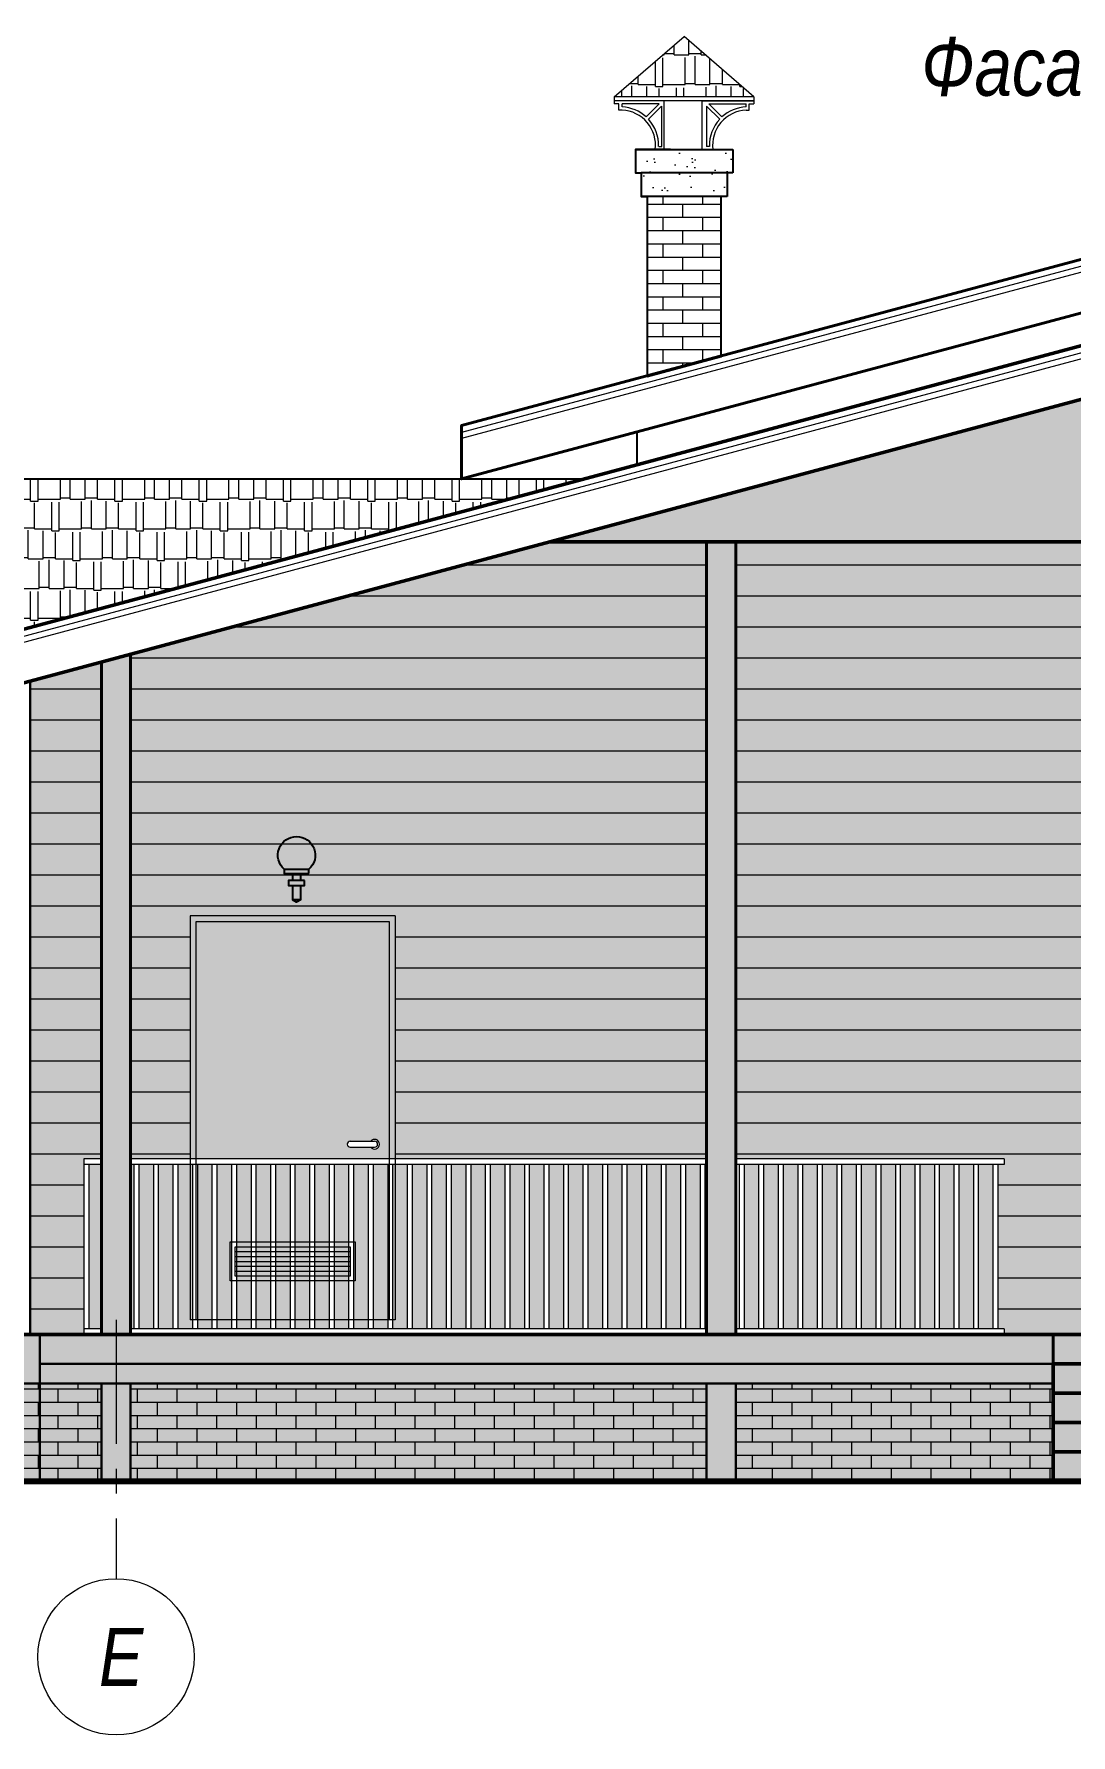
# Model space of a CAD drawing. Header units: millimetres. Extents: x 1582001 to 3303937, y 226471 to 491235.
# Drawn here: x 1634069 to 1639381, y 358428 to 367138 of the extents above; entities that cross this region are included whole.
import ezdxf
from ezdxf.enums import TextEntityAlignment as Align

# ---------------------------------------------------------------- set-up
doc = ezdxf.new("R2010")
doc.units = ezdxf.units.MM
doc.linetypes.add('CENTER', pattern=[50.8, 31.75, -6.35, 6.35, -6.35])
doc.layers.add('Fasad', color=7, linetype='Continuous')
doc.layers.add('Т-Подписи', color=7, linetype='Continuous')
for name, color, linetype, lineweight in [('Интерьер - Лестница_Ном_пера__1', 7, 'Continuous', 13), ('Конструктивный - Несущий_Ном_пера__1', 7, 'Continuous', 13), ('Кровля', 232, 'Continuous', 25), ('Лестница', 74, 'Continuous', 25), ('Оболочка - Крыша_Ном_пера__1', 7, 'Continuous', 13), ('Оси', 251, 'CENTER', 9), ('Размеры', 7, 'Continuous', 18), ('тонко', 200, 'Continuous', 13), ('Штриховки', 251, 'Continuous', 20)]:
    doc.layers.add(name, color=color, linetype=linetype, lineweight=lineweight)
doc.styles.add('GOST 2.304', font='ARIALNI.TTF', dxfattribs={"width": 0.98, "height": 300})
pattern_1 = [(0, (48217.465, -35615.726), (0, 67.7418), []), (90, (48217.46, -35615.73), (-101.6, 67.7418), [67.7418, -67.7418])]

# ---------------------------------------------------------------- blocks, each defined once
blk = doc.blocks.new('Фонарь 4')
blk.add_lwpolyline([(-40.9, 112.3), (40.9, 112.3), (40.9, 86.3), (-40.9, 86.3)], close=True)
for points in [[(-21, 11.9), (21, 11.9)], [(-21, 11.9), (0, 0), (21, 11.9)]]:
    blk.add_lwpolyline(points)
at = {"layer": 'Fasad'}
for p, q in [((-21, 112.3), (-21, 147.7)), ((21, 147.7), (21, 112.3)), ((-21, 11.9), (-21, 86.3)), ((21, 86.3), (21, 11.9))]:
    blk.add_line(p, q, dxfattribs=at)
blk.add_lwpolyline([(-63, 147.7), (-63, 168.7), (63, 168.7), (63, 147.7)], close=True, dxfattribs=at)
blk.add_arc((0, 240.9), 95.8, 311.1121, 228.8879, dxfattribs=at)

msp = doc.modelspace()

# ---------------------------------------------------------------- hatches: boundary and pattern name
at = {"lineweight": 18, "ltscale": 100, "true_color": 0x4c2f26}
h = msp.add_hatch(dxfattribs=at)
h.set_pattern_fill('AR-RSHKE', color=29, scale=0.5, style=0)
h.set_pattern_definition([(7e-15, (1486325.15, 447345.68), (323.85, 152.4), [76.2, -63.5, 88.9, -38.1, 114.3, -50.8]), (7e-15, (1486401.35, 447352.03), (323.85, 152.4), [63.5, -241.3, 50.8, -76.2]), (7e-15, (1486553.75, 447336.15), (323.85, 152.4), [38.1, -393.7]), (90, (1486325.15, 447345.68), (-107.95, 152.4), [146.05, -463.55]), (90, (1486401.35, 447345.68), (-107.95, 152.4), [142.875, -466.725]), (90, (1486464.85, 447345.68), (-107.95, 152.4), [133.35, -476.25]), (90, (1486553.75, 447336.15), (-107.95, 152.4), [146.05, -463.55]), (90, (1486591.85, 447336.15), (-107.95, 152.4), [146.05, -463.55]), (90, (1486706.15, 447345.68), (-107.95, 152.4), [139.7, -469.9])])
h.paths.add_polyline_path([(1637041.9, 366816.2), (1637398.8, 367125), (1637756.8, 366816.2)])
at = {"lineweight": -3, "ltscale": 100, "true_color": 0xffe3c7}
for points in [[(1639869.3, 365383.7), (1636712.3, 364537.8), (1643026.4, 364537.8)], [(1634580.9, 361348.3), (1634564.3, 361348.3), (1634564.3, 360507.1), (1634580.9, 360507.1)]]:
    msp.add_hatch(color=254, dxfattribs=at).paths.add_polyline_path(points)
at = {"lineweight": 18, "ltscale": 100, "true_color": 0x4c2f26}
h = msp.add_hatch(dxfattribs=at)
h.set_pattern_fill('AR-RSHKE', color=29, scale=0.5, style=0)
h.set_pattern_definition([(0, (0, 95769.66), (323.85, 152.4), [76.2, -63.5, 88.9, -38.1, 114.3, -50.8]), (0, (76.2, 95776.01), (323.85, 152.4), [63.5, -241.3, 50.8, -76.2]), (0, (228.6, 95760.14), (323.85, 152.4), [38.1, -393.7]), (90, (0, 95769.66), (-107.95, 152.4), [146.05, -463.55]), (90, (76.2, 95769.66), (-107.95, 152.4), [142.875, -466.725]), (90, (139.7, 95769.66), (-107.95, 152.4), [133.35, -476.25]), (90, (228.6, 95760.14), (-107.95, 152.4), [146.05, -463.55]), (90, (266.7, 95760.14), (-107.95, 152.4), [146.05, -463.55]), (90, (381, 95769.66), (-107.95, 152.4), [139.7, -469.9])])
h.paths.add_polyline_path([(1630449.3, 364859.6), (1636889.3, 364859.6), (1633149.3, 363857.4), (1630449.3, 363857.4)])
at = {"lineweight": -3, "ltscale": 100, "true_color": 0xffe3c7}
h = msp.add_hatch(color=254, dxfattribs=at)
h.paths.add_polyline_path([(1634564.3, 363962.2), (1634414.3, 363922), (1634414.3, 360477.8), (1634564.3, 360477.8)])
h.paths.add_polyline_path([(1637514.3, 364537.8), (1636712.3, 364537.8), (1634564.3, 363962.2), (1634564.3, 361377.6), (1634869.6, 361377.6), (1634869.6, 362622.8), (1635919.1, 362622.8), (1635919.1, 361377.6), (1637514.3, 361377.6)])
h.paths.add_polyline_path([(1634414.3, 363922), (1634049.3, 363824.2), (1634049.3, 360477.8), (1634099.3, 360477.8), (1634324.3, 360477.8), (1634324.3, 361377.6), (1634414.3, 361377.6)])
h = msp.add_hatch(color=254, dxfattribs=at)
h.paths.add_polyline_path([(1637664.3, 364537.8), (1637514.3, 364537.8), (1637514.3, 360477.8), (1637664.3, 360477.8)])
h.paths.add_polyline_path([(1641039.3, 364537.8), (1637664.3, 364537.8), (1637664.3, 361377.6), (1639037.8, 361377.6), (1639037.8, 361348.3), (1639005.9, 361348.3), (1639005.9, 360507.1), (1639037.8, 360507.1), (1639037.8, 360477.8), (1639289.3, 360477.8), (1640989.3, 360477.8), (1641039.3, 360477.8)])
h.paths.add_polyline_path([(1639974.3, 362942.8), (1641024.3, 362942.8), (1641024.3, 360552.8), (1639974.3, 360552.8)], flags=16)
h.paths.add_polyline_path([(1640154.3, 362762.8), (1640844.3, 362762.8), (1640844.3, 361502.8), (1640154.3, 361502.8)], flags=0)
h.paths.add_polyline_path([(1640129.8, 361467.8), (1640234.8, 361467.8, -1), (1640234.8, 361437.8), (1640129.8, 361437.8, -3)], flags=0)
h.paths.add_polyline_path([(1640154.3, 361402.8), (1640844.3, 361402.8), (1640844.3, 360702.8), (1640154.3, 360702.8)], flags=0)
h.paths.add_polyline_path([(1648029.3, 363197.2), (1643026.4, 364537.8), (1641039.3, 364537.8), (1641039.3, 360477.8), (1648029.3, 360477.8)])
h.paths.add_polyline_path([(1649829.3, 362714.9), (1649314.3, 362852.9), (1649314.3, 360477.8), (1649479.3, 360477.8), (1649829.3, 360477.8)])
h.paths.add_polyline_path([(1649829.3, 363583.1), (1649267.1, 363583.1), (1649829.3, 363432.4)])
at = {"lineweight": -3, "ltscale": 100}
h = msp.add_hatch(color=32, dxfattribs=at)
h.paths.add_polyline_path([(1635889.1, 362592.8), (1634899.6, 362592.8), (1634899.6, 361377.6), (1635889.1, 361377.6)], flags=17)
h.paths.add_polyline_path([(1635689.1, 361467.8), (1635794.1, 361467.8, -3), (1635794.1, 361437.8), (1635689.1, 361437.8, -1)], flags=16)
h.paths.add_polyline_path([(1634899.6, 362592.8), (1635889.1, 362592.8), (1635889.1, 361377.6), (1635919.1, 361377.6), (1635919.1, 362622.8), (1634869.6, 362622.8), (1634869.6, 361377.6), (1634899.6, 361377.6)])
at = {"lineweight": -3, "ltscale": 100, "true_color": 0xffe3c7}
h = msp.add_hatch(color=254, dxfattribs=at)
h.paths.add_polyline_path([(1634869.6, 361348.3), (1634805.9, 361348.3), (1634805.9, 360507.1), (1634880.9, 360507.1), (1634880.9, 360552.8), (1634869.6, 360552.8)])
h.paths.add_polyline_path([(1634780.9, 361348.3), (1634705.9, 361348.3), (1634705.9, 360507.1), (1634780.9, 360507.1)])
h.paths.add_polyline_path([(1634680.9, 361348.3), (1634605.9, 361348.3), (1634605.9, 360507.1), (1634680.9, 360507.1)])
h.paths.add_polyline_path([(1634414.3, 361348.3), (1634349.3, 361348.3), (1634349.3, 360507.1), (1634414.3, 360507.1)])
at = {"lineweight": -3, "ltscale": 100}
msp.add_hatch(color=32, dxfattribs=at).paths.add_polyline_path([(1634880.9, 361348.3), (1634869.6, 361348.3), (1634869.6, 360552.8), (1634880.9, 360552.8)])
h = msp.add_hatch(color=32, dxfattribs=at)
h.paths.add_polyline_path([(1635919.1, 361348.3), (1635905.9, 361348.3), (1635905.9, 360552.8), (1635919.1, 360552.8)])
h.paths.add_polyline_path([(1635880.9, 361348.3), (1635805.9, 361348.3), (1635805.9, 360552.8), (1635880.9, 360552.8)])
h.paths.add_polyline_path([(1635780.9, 361348.3), (1635705.9, 361348.3), (1635705.9, 360952.8), (1635714.1, 360952.8), (1635714.1, 360752.8), (1635705.9, 360752.8), (1635705.9, 360552.8), (1635780.9, 360552.8)])
h.paths.add_polyline_path([(1635680.9, 361348.3), (1635605.9, 361348.3), (1635605.9, 360952.8), (1635680.9, 360952.8)])
h.paths.add_polyline_path([(1635580.9, 361348.3), (1635505.9, 361348.3), (1635505.9, 360952.8), (1635580.9, 360952.8)])
h.paths.add_polyline_path([(1635480.9, 361348.3), (1635405.9, 361348.3), (1635405.9, 360952.8), (1635480.9, 360952.8)])
h.paths.add_polyline_path([(1635380.9, 361348.3), (1635305.9, 361348.3), (1635305.9, 360952.8), (1635380.9, 360952.8)])
h.paths.add_polyline_path([(1635280.9, 361348.3), (1635205.9, 361348.3), (1635205.9, 360952.8), (1635280.9, 360952.8)])
h.paths.add_polyline_path([(1635180.9, 361348.3), (1635105.9, 361348.3), (1635105.9, 360952.8), (1635180.9, 360952.8)])
h.paths.add_polyline_path([(1635080.9, 361348.3), (1635005.9, 361348.3), (1635005.9, 360552.8), (1635080.9, 360552.8), (1635080.9, 360752.8), (1635074.6, 360752.8), (1635074.6, 360952.8), (1635080.9, 360952.8)])
h.paths.add_polyline_path([(1634980.9, 361348.3), (1634905.9, 361348.3), (1634905.9, 360552.8), (1634980.9, 360552.8)])
h.paths.add_polyline_path([(1635180.9, 360752.8), (1635105.9, 360752.8), (1635105.9, 360552.8), (1635180.9, 360552.8)])
h.paths.add_polyline_path([(1635280.9, 360752.8), (1635205.9, 360752.8), (1635205.9, 360552.8), (1635280.9, 360552.8)])
h.paths.add_polyline_path([(1635380.9, 360752.8), (1635305.9, 360752.8), (1635305.9, 360552.8), (1635380.9, 360552.8)])
h.paths.add_polyline_path([(1635480.9, 360752.8), (1635405.9, 360752.8), (1635405.9, 360552.8), (1635480.9, 360552.8)])
h.paths.add_polyline_path([(1635580.9, 360752.8), (1635505.9, 360752.8), (1635505.9, 360552.8), (1635580.9, 360552.8)])
h.paths.add_polyline_path([(1635680.9, 360752.8), (1635605.9, 360752.8), (1635605.9, 360552.8), (1635680.9, 360552.8)])
at = {"lineweight": -3, "ltscale": 100, "true_color": 0xffe3c7}
h = msp.add_hatch(color=254, dxfattribs=at)
h.paths.add_polyline_path([(1637480.9, 361348.3), (1637405.9, 361348.3), (1637405.9, 360507.1), (1637480.9, 360507.1)])
h.paths.add_polyline_path([(1637380.9, 361348.3), (1637305.9, 361348.3), (1637305.9, 360507.1), (1637380.9, 360507.1)])
h.paths.add_polyline_path([(1637280.9, 361348.3), (1637205.9, 361348.3), (1637205.9, 360507.1), (1637280.9, 360507.1)])
h.paths.add_polyline_path([(1637180.9, 361348.3), (1637105.9, 361348.3), (1637105.9, 360507.1), (1637180.9, 360507.1)])
h.paths.add_polyline_path([(1637080.9, 361348.3), (1637005.9, 361348.3), (1637005.9, 360507.1), (1637080.9, 360507.1)])
h.paths.add_polyline_path([(1636980.9, 361348.3), (1636905.9, 361348.3), (1636905.9, 360507.1), (1636980.9, 360507.1)])
h.paths.add_polyline_path([(1636880.9, 361348.3), (1636805.9, 361348.3), (1636805.9, 360507.1), (1636880.9, 360507.1)])
h.paths.add_polyline_path([(1636780.9, 361348.3), (1636705.9, 361348.3), (1636705.9, 360507.1), (1636780.9, 360507.1)])
h.paths.add_polyline_path([(1636680.9, 361348.3), (1636605.9, 361348.3), (1636605.9, 360507.1), (1636680.9, 360507.1)])
h.paths.add_polyline_path([(1636580.9, 361348.3), (1636505.9, 361348.3), (1636505.9, 360507.1), (1636580.9, 360507.1)])
h.paths.add_polyline_path([(1636480.9, 361348.3), (1636405.9, 361348.3), (1636405.9, 360507.1), (1636480.9, 360507.1)])
h.paths.add_polyline_path([(1636380.9, 361348.3), (1636305.9, 361348.3), (1636305.9, 360507.1), (1636380.9, 360507.1)])
h.paths.add_polyline_path([(1636280.9, 361348.3), (1636205.9, 361348.3), (1636205.9, 360507.1), (1636280.9, 360507.1)])
h.paths.add_polyline_path([(1636180.9, 361348.3), (1636105.9, 361348.3), (1636105.9, 360507.1), (1636180.9, 360507.1)])
h.paths.add_polyline_path([(1636080.9, 361348.3), (1636005.9, 361348.3), (1636005.9, 360507.1), (1636080.9, 360507.1)])
h.paths.add_polyline_path([(1635980.9, 361348.3), (1635919.1, 361348.3), (1635919.1, 360552.8), (1635905.9, 360552.8), (1635905.9, 360507.1), (1635980.9, 360507.1)])
h = msp.add_hatch(color=254, dxfattribs=at)
h.paths.add_polyline_path([(1638980.9, 361348.3), (1638905.9, 361348.3), (1638905.9, 360507.1), (1638980.9, 360507.1)])
h.paths.add_polyline_path([(1638880.9, 361348.3), (1638805.9, 361348.3), (1638805.9, 360507.1), (1638880.9, 360507.1)])
h.paths.add_polyline_path([(1638780.9, 361348.3), (1638705.9, 361348.3), (1638705.9, 360507.1), (1638780.9, 360507.1)])
h.paths.add_polyline_path([(1638680.9, 361348.3), (1638605.9, 361348.3), (1638605.9, 360507.1), (1638680.9, 360507.1)])
h.paths.add_polyline_path([(1638580.9, 361348.3), (1638505.9, 361348.3), (1638505.9, 360507.1), (1638580.9, 360507.1)])
h.paths.add_polyline_path([(1638480.9, 361348.3), (1638405.9, 361348.3), (1638405.9, 360507.1), (1638480.9, 360507.1)])
h.paths.add_polyline_path([(1638380.9, 361348.3), (1638305.9, 361348.3), (1638305.9, 360507.1), (1638380.9, 360507.1)])
h.paths.add_polyline_path([(1638280.9, 361348.3), (1638205.9, 361348.3), (1638205.9, 360507.1), (1638280.9, 360507.1)])
h.paths.add_polyline_path([(1638180.9, 361348.3), (1638105.9, 361348.3), (1638105.9, 360507.1), (1638180.9, 360507.1)])
h.paths.add_polyline_path([(1638080.9, 361348.3), (1638005.9, 361348.3), (1638005.9, 360507.1), (1638080.9, 360507.1)])
h.paths.add_polyline_path([(1637980.9, 361348.3), (1637905.9, 361348.3), (1637905.9, 360507.1), (1637980.9, 360507.1)])
h.paths.add_polyline_path([(1637880.9, 361348.3), (1637805.9, 361348.3), (1637805.9, 360507.1), (1637880.9, 360507.1)])
h.paths.add_polyline_path([(1637780.9, 361348.3), (1637705.9, 361348.3), (1637705.9, 360507.1), (1637780.9, 360507.1)])
at = {"lineweight": -3, "ltscale": 100}
h = msp.add_hatch(color=255, dxfattribs=at)
h.paths.add_polyline_path([(1635180.9, 360952.8), (1635105.9, 360952.8), (1635105.9, 360927.8), (1635180.9, 360927.8)])
h.paths.add_polyline_path([(1635080.9, 360952.8), (1635074.6, 360952.8), (1635074.6, 360752.8), (1635080.9, 360752.8)])
h.paths.add_polyline_path([(1635280.9, 360952.8), (1635205.9, 360952.8), (1635205.9, 360927.8), (1635280.9, 360927.8)])
h.paths.add_polyline_path([(1635380.9, 360952.8), (1635305.9, 360952.8), (1635305.9, 360927.8), (1635380.9, 360927.8)])
h.paths.add_polyline_path([(1635480.9, 360952.8), (1635405.9, 360952.8), (1635405.9, 360927.8), (1635480.9, 360927.8)])
h.paths.add_polyline_path([(1635580.9, 360952.8), (1635505.9, 360952.8), (1635505.9, 360927.8), (1635580.9, 360927.8)])
h.paths.add_polyline_path([(1635680.9, 360952.8), (1635605.9, 360952.8), (1635605.9, 360927.8), (1635680.9, 360927.8)])
h.paths.add_polyline_path([(1635714.1, 360952.8), (1635705.9, 360952.8), (1635705.9, 360752.8), (1635714.1, 360752.8)])
h.paths.add_polyline_path([(1635680.9, 360777.8), (1635605.9, 360777.8), (1635605.9, 360752.8), (1635680.9, 360752.8)])
h.paths.add_polyline_path([(1635580.9, 360777.8), (1635505.9, 360777.8), (1635505.9, 360752.8), (1635580.9, 360752.8)])
h.paths.add_polyline_path([(1635480.9, 360777.8), (1635405.9, 360777.8), (1635405.9, 360752.8), (1635480.9, 360752.8)])
h.paths.add_polyline_path([(1635380.9, 360777.8), (1635305.9, 360777.8), (1635305.9, 360752.8), (1635380.9, 360752.8)])
h.paths.add_polyline_path([(1635280.9, 360777.8), (1635205.9, 360777.8), (1635205.9, 360752.8), (1635280.9, 360752.8)])
h.paths.add_polyline_path([(1635180.9, 360777.8), (1635105.9, 360777.8), (1635105.9, 360752.8), (1635180.9, 360752.8)])
h.paths.add_polyline_path([(1635180.9, 360802.8), (1635105.9, 360802.8), (1635105.9, 360777.8), (1635180.9, 360777.8)])
h.paths.add_polyline_path([(1635180.9, 360827.8), (1635105.9, 360827.8), (1635105.9, 360802.8), (1635180.9, 360802.8)])
h.paths.add_polyline_path([(1635180.9, 360852.8), (1635105.9, 360852.8), (1635105.9, 360827.8), (1635180.9, 360827.8)])
h.paths.add_polyline_path([(1635180.9, 360877.8), (1635105.9, 360877.8), (1635105.9, 360852.8), (1635180.9, 360852.8)])
h.paths.add_polyline_path([(1635180.9, 360902.8), (1635105.9, 360902.8), (1635105.9, 360877.8), (1635180.9, 360877.8)])
h.paths.add_polyline_path([(1635180.9, 360927.8), (1635105.9, 360927.8), (1635105.9, 360902.8), (1635180.9, 360902.8)])
h.paths.add_polyline_path([(1635280.9, 360927.8), (1635205.9, 360927.8), (1635205.9, 360902.8), (1635280.9, 360902.8)])
h.paths.add_polyline_path([(1635280.9, 360902.8), (1635205.9, 360902.8), (1635205.9, 360877.8), (1635280.9, 360877.8)])
h.paths.add_polyline_path([(1635280.9, 360877.8), (1635205.9, 360877.8), (1635205.9, 360852.8), (1635280.9, 360852.8)])
h.paths.add_polyline_path([(1635280.9, 360852.8), (1635205.9, 360852.8), (1635205.9, 360827.8), (1635280.9, 360827.8)])
h.paths.add_polyline_path([(1635280.9, 360827.8), (1635205.9, 360827.8), (1635205.9, 360802.8), (1635280.9, 360802.8)])
h.paths.add_polyline_path([(1635280.9, 360802.8), (1635205.9, 360802.8), (1635205.9, 360777.8), (1635280.9, 360777.8)])
h.paths.add_polyline_path([(1635380.9, 360802.8), (1635305.9, 360802.8), (1635305.9, 360777.8), (1635380.9, 360777.8)])
h.paths.add_polyline_path([(1635380.9, 360827.8), (1635305.9, 360827.8), (1635305.9, 360802.8), (1635380.9, 360802.8)])
h.paths.add_polyline_path([(1635380.9, 360852.8), (1635305.9, 360852.8), (1635305.9, 360827.8), (1635380.9, 360827.8)])
h.paths.add_polyline_path([(1635380.9, 360877.8), (1635305.9, 360877.8), (1635305.9, 360852.8), (1635380.9, 360852.8)])
h.paths.add_polyline_path([(1635380.9, 360902.8), (1635305.9, 360902.8), (1635305.9, 360877.8), (1635380.9, 360877.8)])
h.paths.add_polyline_path([(1635380.9, 360927.8), (1635305.9, 360927.8), (1635305.9, 360902.8), (1635380.9, 360902.8)])
h.paths.add_polyline_path([(1635480.9, 360927.8), (1635405.9, 360927.8), (1635405.9, 360902.8), (1635480.9, 360902.8)])
h.paths.add_polyline_path([(1635480.9, 360902.8), (1635405.9, 360902.8), (1635405.9, 360877.8), (1635480.9, 360877.8)])
h.paths.add_polyline_path([(1635480.9, 360877.8), (1635405.9, 360877.8), (1635405.9, 360852.8), (1635480.9, 360852.8)])
h.paths.add_polyline_path([(1635480.9, 360852.8), (1635405.9, 360852.8), (1635405.9, 360827.8), (1635480.9, 360827.8)])
h.paths.add_polyline_path([(1635480.9, 360827.8), (1635405.9, 360827.8), (1635405.9, 360802.8), (1635480.9, 360802.8)])
h.paths.add_polyline_path([(1635480.9, 360802.8), (1635405.9, 360802.8), (1635405.9, 360777.8), (1635480.9, 360777.8)])
h.paths.add_polyline_path([(1635580.9, 360802.8), (1635505.9, 360802.8), (1635505.9, 360777.8), (1635580.9, 360777.8)])
h.paths.add_polyline_path([(1635580.9, 360827.8), (1635505.9, 360827.8), (1635505.9, 360802.8), (1635580.9, 360802.8)])
h.paths.add_polyline_path([(1635580.9, 360852.8), (1635505.9, 360852.8), (1635505.9, 360827.8), (1635580.9, 360827.8)])
h.paths.add_polyline_path([(1635580.9, 360877.8), (1635505.9, 360877.8), (1635505.9, 360852.8), (1635580.9, 360852.8)])
h.paths.add_polyline_path([(1635580.9, 360902.8), (1635505.9, 360902.8), (1635505.9, 360877.8), (1635580.9, 360877.8)])
h.paths.add_polyline_path([(1635580.9, 360927.8), (1635505.9, 360927.8), (1635505.9, 360902.8), (1635580.9, 360902.8)])
h.paths.add_polyline_path([(1635680.9, 360927.8), (1635605.9, 360927.8), (1635605.9, 360902.8), (1635680.9, 360902.8)])
h.paths.add_polyline_path([(1635680.9, 360902.8), (1635605.9, 360902.8), (1635605.9, 360877.8), (1635680.9, 360877.8)])
h.paths.add_polyline_path([(1635680.9, 360877.8), (1635605.9, 360877.8), (1635605.9, 360852.8), (1635680.9, 360852.8)])
h.paths.add_polyline_path([(1635680.9, 360852.8), (1635605.9, 360852.8), (1635605.9, 360827.8), (1635680.9, 360827.8)])
h.paths.add_polyline_path([(1635680.9, 360827.8), (1635605.9, 360827.8), (1635605.9, 360802.8), (1635680.9, 360802.8)])
h.paths.add_polyline_path([(1635680.9, 360802.8), (1635605.9, 360802.8), (1635605.9, 360777.8), (1635680.9, 360777.8)])
at = {"lineweight": -3, "ltscale": 100, "true_color": 0xffe3c7}
h = msp.add_hatch(color=254, dxfattribs=at)
h.paths.add_polyline_path([(1635880.9, 360552.8), (1635805.9, 360552.8), (1635805.9, 360507.1), (1635880.9, 360507.1)])
h.paths.add_polyline_path([(1635780.9, 360552.8), (1635705.9, 360552.8), (1635705.9, 360507.1), (1635780.9, 360507.1)])
h.paths.add_polyline_path([(1635680.9, 360552.8), (1635605.9, 360552.8), (1635605.9, 360507.1), (1635680.9, 360507.1)])
h.paths.add_polyline_path([(1635580.9, 360552.8), (1635505.9, 360552.8), (1635505.9, 360507.1), (1635580.9, 360507.1)])
h.paths.add_polyline_path([(1635480.9, 360552.8), (1635405.9, 360552.8), (1635405.9, 360507.1), (1635480.9, 360507.1)])
h.paths.add_polyline_path([(1635380.9, 360552.8), (1635305.9, 360552.8), (1635305.9, 360507.1), (1635380.9, 360507.1)])
h.paths.add_polyline_path([(1635280.9, 360552.8), (1635205.9, 360552.8), (1635205.9, 360507.1), (1635280.9, 360507.1)])
h.paths.add_polyline_path([(1635180.9, 360552.8), (1635105.9, 360552.8), (1635105.9, 360507.1), (1635180.9, 360507.1)])
h.paths.add_polyline_path([(1635080.9, 360552.8), (1635005.9, 360552.8), (1635005.9, 360507.1), (1635080.9, 360507.1)])
h.paths.add_polyline_path([(1634980.9, 360552.8), (1634905.9, 360552.8), (1634905.9, 360507.1), (1634980.9, 360507.1)])
at = {"lineweight": -3, "ltscale": 100, "true_color": 0xb83205}
h = msp.add_hatch(color=22, dxfattribs=at)
h.paths.add_polyline_path([(1631414.3, 360477.8), (1631049.3, 360477.8), (1630999.3, 360477.8), (1630999.3, 360327.8), (1631414.3, 360327.8)])
h.paths.add_polyline_path([(1631414.3, 360327.8), (1631049.3, 360327.8), (1631049.3, 360227.8), (1631414.3, 360227.8)])
h.paths.add_polyline_path([(1631414.3, 360227.8), (1631099.3, 360227.8), (1631099.3, 359727.8), (1631319.3, 359727.8), (1631319.3, 359827.8), (1631299.3, 359827.8), (1631299.3, 359877.8), (1631414.3, 359877.8)])
h.paths.add_polyline_path([(1631799.3, 360177.8), (1632069.3, 360177.8), (1632069.3, 360227.8), (1631564.3, 360227.8), (1631564.3, 360027.8), (1631819.3, 360027.8), (1631819.3, 360127.8), (1631799.3, 360127.8)])
h.paths.add_polyline_path([(1632069.3, 360277.8), (1632049.3, 360277.8), (1632049.3, 360327.8), (1631564.3, 360327.8), (1631564.3, 360227.8), (1632069.3, 360227.8)])
h.paths.add_polyline_path([(1632149.3, 360477.8), (1631564.3, 360477.8), (1631564.3, 360327.8), (1632149.3, 360327.8)])
h.paths.add_polyline_path([(1632149.3, 360157.8), (1631564.3, 359806.8), (1631564.3, 359727.8), (1631724.2, 359727.8), (1632149.3, 359982.8)])
h.paths.add_polyline_path([(1632149.3, 359982.8), (1631724.2, 359727.8), (1632149.3, 359727.8)], flags=17)
h.paths.add_polyline_path([(1634099.3, 360227.8), (1632149.3, 360227.8), (1632149.3, 359727.8), (1634099.3, 359727.8)])
h.paths.add_polyline_path([(1634099.3, 360477.8), (1632149.3, 360477.8), (1632149.3, 360227.8), (1634099.3, 360227.8)])
h.paths.add_polyline_path([(1634414.3, 360227.8), (1634099.3, 360227.8), (1634099.3, 359727.8), (1634414.3, 359727.8)])
h.paths.add_polyline_path([(1634489.3, 360327.8), (1634099.3, 360327.8), (1634099.3, 360227.8), (1634414.3, 360227.8), (1634489.3, 360227.8)])
h.paths.add_polyline_path([(1634489.3, 360477.8), (1634099.3, 360477.8), (1634099.3, 360327.8), (1634489.3, 360327.8)])
h.paths.add_polyline_path([(1639289.3, 360477.8), (1634489.3, 360477.8), (1634489.3, 360327.8), (1639289.3, 360327.8)])
h.paths.add_polyline_path([(1639289.3, 360327.8), (1634489.3, 360327.8), (1634489.3, 360227.8), (1639289.3, 360227.8)])
h.paths.add_polyline_path([(1637514.3, 360227.8), (1634564.3, 360227.8), (1634564.3, 359727.8), (1637514.3, 359727.8)])
h.paths.add_polyline_path([(1634564.3, 360227.8), (1634489.3, 360227.8), (1634489.3, 359727.8), (1634564.3, 359727.8)])
h.paths.add_polyline_path([(1634489.3, 360227.8), (1634414.3, 360227.8), (1634414.3, 359727.8), (1634489.3, 359727.8)])
h.paths.add_polyline_path([(1637664.3, 360227.8), (1637514.3, 360227.8), (1637514.3, 359727.8), (1637664.3, 359727.8)])
h.paths.add_polyline_path([(1639289.3, 360227.8), (1637664.3, 360227.8), (1637664.3, 359727.8), (1639289.3, 359727.8)])
at = {"lineweight": -3, "ltscale": 100}
h = msp.add_hatch(color=34, dxfattribs=at)
h.paths.add_polyline_path([(1640789.3, 359877.8), (1639289.3, 359877.8), (1639289.3, 359727.8), (1640789.3, 359727.8)])
h.paths.add_polyline_path([(1640789.3, 360027.8), (1639289.3, 360027.8), (1639289.3, 359877.8), (1640789.3, 359877.8)])
h.paths.add_polyline_path([(1640789.3, 360177.8), (1639289.3, 360177.8), (1639289.3, 360027.8), (1640789.3, 360027.8)])
h.paths.add_polyline_path([(1640789.3, 360227.8), (1640789.3, 360327.8), (1639289.3, 360327.8), (1639289.3, 360227.8), (1639289.3, 360177.8), (1640789.3, 360177.8)])
h.paths.add_polyline_path([(1640789.3, 360477.8), (1639289.3, 360477.8), (1639289.3, 360327.8), (1640789.3, 360327.8)])
at = {"layer": 'Конструктивный - Несущий_Ном_пера__1', "ltscale": 100}
h = msp.add_hatch(dxfattribs=at)
h.set_pattern_fill('AR-SAND', color=41, scale=3, style=0)
h.set_pattern_definition([(142.5, (1880933.45, 461259.58), (4.800094, 146.82397), [0, -115.824, 0, -129.54, 0, -123.825]), (172.5, (1880933.45, 461259.58), (-134.85698, 215.04753), [0, -62.484, 0, -104.394, 0, -40.005]), (212.5, (1881027.18, 461259.58), (-237.29771, 0.431155), [0, -38.1, 0, -137.16, 0, -179.07]), (222.5, (1881027.18, 461259.58), (-229.06694, 66.8788), [0, -19.05, 0, -89.916, 0, -102.87])])
h.paths.add_polyline_path([(1637179.3, 366426.3), (1637619.3, 366426.3), (1637619.3, 366306.3), (1637179.3, 366306.3)])
h.paths.add_polyline_path([(1637149.3, 366546.3), (1637329.3, 366546.3), (1637649.3, 366546.3), (1637649.3, 366426.3), (1637179.3, 366426.3), (1637149.3, 366426.3)])
at = {"layer": 'Конструктивный - Несущий_Ном_пера__1', "linetype": 'Continuous', "lineweight": 18, "true_color": 0x4c2f26}
h = msp.add_hatch(dxfattribs=at)
h.set_pattern_fill('AR-BRSTD', color=29, style=0)
h.set_pattern_definition([(180, (3239523.55, 86628.68), (0, 67.7418), []), (90, (3239523.55, 86628.68), (101.6, 67.7418), [67.7418, -67.7418])])
h.paths.add_polyline_path([(1637589.3, 366306.3), (1637209.3, 366306.3), (1637209.3, 365384.6), (1637589.3, 365486.4)])
h = msp.add_hatch(dxfattribs=at)
h.set_pattern_fill('ANSI31', color=29, scale=50, angle=315, style=0)
h.set_pattern_definition([(0, (0, 96926.34), (4e-14, 158.75), [])])
h.paths.add_polyline_path([(1634414.3, 363922), (1634049.3, 363824.2), (1634049.3, 360477.8), (1634324.3, 360477.8), (1634324.3, 361377.6), (1634414.3, 361377.6)])
h.paths.add_polyline_path([(1641039.3, 364537.8), (1637664.3, 364537.8), (1637664.3, 361377.6), (1639037.8, 361377.6), (1639037.8, 361348.3), (1639005.9, 361348.3), (1639005.9, 360507.1), (1639037.8, 360507.1), (1639037.8, 360477.8), (1639974.3, 360477.8), (1639974.3, 362942.8), (1641024.3, 362942.8), (1641024.3, 360552.8), (1641039.3, 360552.8)])
h.paths.add_polyline_path([(1637514.3, 364537.8), (1636712.3, 364537.8), (1634564.3, 363962.2), (1634564.3, 361377.6), (1634869.6, 361377.6), (1634869.6, 362622.8), (1635919.1, 362622.8), (1635919.1, 361377.6), (1637514.3, 361377.6)])
h = msp.add_hatch(dxfattribs=at)
h.set_pattern_fill('AR-BRSTD', color=29, style=0)
h.set_pattern_definition(pattern_1)
h.paths.add_polyline_path([(1632149.3, 359727.8), (1634099.3, 359727.8), (1634099.3, 360227.8), (1632149.3, 360227.8)])
h = msp.add_hatch(dxfattribs=at)
h.set_pattern_fill('AR-BRSTD', color=29, style=0)
h.set_pattern_definition(pattern_1)
h.paths.add_polyline_path([(1634564.3, 359727.8), (1637514.3, 359727.8), (1637514.3, 360227.8), (1634564.3, 360227.8)])
h.paths.add_polyline_path([(1634414.3, 359727.8), (1634099.3, 359727.8), (1634099.3, 360227.8), (1634414.3, 360227.8)])
h = msp.add_hatch(dxfattribs=at)
h.set_pattern_fill('AR-BRSTD', color=29, style=0)
h.set_pattern_definition(pattern_1)
h.paths.add_polyline_path([(1639289.3, 359727.8), (1637664.3, 359727.8), (1637664.3, 360227.8), (1639289.3, 360227.8)])

# ---------------------------------------------------------------- linework, layer by layer
at = {"lineweight": 30}
msp.add_line((1639289.3, 360327.8), (1634099.3, 360327.8), dxfattribs=at)
at = {"color": 0, "lineweight": -3, "ltscale": 100}
for points in [[(1637589.3, 366306.3), (1637209.3, 366306.3), (1637209.3, 365384.6), (1637589.3, 365486.4)], [(1632149.3, 359727.8), (1634099.3, 359727.8), (1634099.3, 360227.8), (1632149.3, 360227.8)]]:
    msp.add_lwpolyline(points, close=True, dxfattribs=at)
for points in [[(1637159.3, 364931.9), (1637159.3, 365100.7), (1639869.3, 365826.9), (1649829.3, 363158.1), (1649829.3, 362989.3), (1639869.3, 365658), (1637159.3, 364931.9)], [(1632149.3, 360227.8), (1634099.3, 360227.8), (1634099.3, 359727.8), (1631099.3, 359727.8), (1631099.3, 360227.8), (1631414.3, 360227.8)], [(1632149.3, 360227.8), (1639289.3, 360227.8)]]:
    msp.add_lwpolyline(points)
at = {"lineweight": 30}
for points in [[(1634049.3, 363824.2), (1636712.3, 364537.8)], [(1639289.3, 360477.8), (1634049.3, 360477.8), (1634049.3, 363824.2)], [(1634099.3, 360227.8), (1634099.3, 360477.8)], [(1640789.3, 360227.8), (1641039.3, 360227.8), (1641039.3, 359727.8), (1634099.3, 359727.8), (1634099.3, 360227.8), (1639289.3, 360227.8)]]:
    msp.add_lwpolyline(points, dxfattribs=at)
at = {"color": 0, "lineweight": 40, "ltscale": 100}
for points in [[(1637514.3, 364537.8), (1637514.3, 360477.8)], [(1637664.3, 364537.8), (1637664.3, 360477.8)], [(1634414.3, 363922), (1634414.3, 360477.8)], [(1634564.3, 363962.2), (1634564.3, 360477.8)], [(1639289.3, 360477.8), (1639289.3, 359727.8)], [(1639289.3, 360227.8), (1639289.3, 360477.8)]]:
    msp.add_lwpolyline(points, dxfattribs=at)
at = {"color": 0, "lineweight": -3, "ltscale": 100}
msp.add_lwpolyline([(1632149.3, 359727.8), (1632149.3, 360477.8), (1634099.3, 360477.8)], dxfattribs=at)
at = {"color": 0, "lineweight": 30, "ltscale": 100}
msp.add_lwpolyline([(1639289.3, 360327.8), (1639289.3, 360477.8), (1639289.3, 360477.8)], dxfattribs=at)
for points in [[(1634414.3, 359727.8), (1634099.3, 359727.8), (1634099.3, 360227.8), (1634414.3, 360227.8)], [(1634564.3, 359727.8), (1637514.3, 359727.8), (1637514.3, 360227.8), (1634564.3, 360227.8)], [(1639289.3, 359727.8), (1637664.3, 359727.8), (1637664.3, 360227.8), (1639289.3, 360227.8)]]:
    msp.add_lwpolyline(points, close=True, dxfattribs=at)
at = {"color": 1, "lineweight": -3, "ltscale": 100}
for points in [[(1634414.3, 360227.8), (1634414.3, 359727.8)], [(1634564.3, 360227.8), (1634564.3, 359727.8)], [(1637514.3, 360227.8), (1637514.3, 359727.8)], [(1637664.3, 360227.8), (1637664.3, 359727.8)]]:
    msp.add_lwpolyline(points, dxfattribs=at)
at = {"layer": 'Интерьер - Лестница_Ном_пера__1', "linetype": 'Continuous', "lineweight": 80}
msp.add_line((1627334.4, 359727.8), (1651689.8, 359727.8), dxfattribs=at)
at = {"layer": 'Конструктивный - Несущий_Ном_пера__1', "color": 24, "linetype": 'Continuous'}
for p, q in [((1634324.3, 361377.6), (1634324.3, 360477.8)), ((1637514.3, 361377.6), (1634564.3, 361377.6)), ((1637514.3, 361377.6), (1634571.3, 361377.6)), ((1639037.8, 361377.6), (1637664.3, 361377.6)), ((1639037.8, 361377.6), (1637671.3, 361377.6)), ((1634349.3, 361348.3), (1634349.3, 360507.1)), ((1637514.3, 361348.3), (1634564.3, 361348.3)), ((1634580.9, 361348.3), (1634580.9, 360507.1)), ((1634605.9, 361348.3), (1634605.9, 360507.1)), ((1634680.9, 361348.3), (1634680.9, 360507.1)), ((1634705.9, 361348.3), (1634705.9, 360507.1)), ((1634780.9, 361348.3), (1634780.9, 360507.1)), ((1634805.9, 361348.3), (1634805.9, 360507.1)), ((1634880.9, 361348.3), (1634880.9, 360507.1)), ((1634905.9, 361348.3), (1634905.9, 360507.1)), ((1634980.9, 361348.3), (1634980.9, 360507.1)), ((1635005.9, 361348.3), (1635005.9, 360507.1)), ((1635080.9, 361348.3), (1635080.9, 360507.1)), ((1635105.9, 361348.3), (1635105.9, 360507.1)), ((1635180.9, 361348.3), (1635180.9, 360507.1)), ((1635205.9, 361348.3), (1635205.9, 360507.1)), ((1635280.9, 361348.3), (1635280.9, 360507.1)), ((1635305.9, 361348.3), (1635305.9, 360507.1)), ((1635380.9, 361348.3), (1635380.9, 360507.1)), ((1635405.9, 361348.3), (1635405.9, 360507.1)), ((1635480.9, 361348.3), (1635480.9, 360507.1)), ((1635505.9, 361348.3), (1635505.9, 360507.1)), ((1635580.9, 361348.3), (1635580.9, 360507.1)), ((1635605.9, 361348.3), (1635605.9, 360507.1)), ((1635680.9, 361348.3), (1635680.9, 360507.1)), ((1635705.9, 361348.3), (1635705.9, 360507.1)), ((1635780.9, 361348.3), (1635780.9, 360507.1)), ((1635805.9, 361348.3), (1635805.9, 360507.1)), ((1635880.9, 361348.3), (1635880.9, 360507.1)), ((1635905.9, 361348.3), (1635905.9, 360507.1)), ((1635980.9, 361348.3), (1635980.9, 360507.1)), ((1636005.9, 361348.3), (1636005.9, 360507.1)), ((1636080.9, 361348.3), (1636080.9, 360507.1)), ((1636105.9, 361348.3), (1636105.9, 360507.1)), ((1636180.9, 361348.3), (1636180.9, 360507.1)), ((1636205.9, 361348.3), (1636205.9, 360507.1)), ((1636280.9, 361348.3), (1636280.9, 360507.1)), ((1636305.9, 361348.3), (1636305.9, 360507.1)), ((1636380.9, 361348.3), (1636380.9, 360507.1)), ((1636405.9, 361348.3), (1636405.9, 360507.1)), ((1636480.9, 361348.3), (1636480.9, 360507.1)), ((1636505.9, 361348.3), (1636505.9, 360507.1)), ((1636580.9, 361348.3), (1636580.9, 360507.1)), ((1636605.9, 361348.3), (1636605.9, 360507.1)), ((1636680.9, 361348.3), (1636680.9, 360507.1)), ((1636705.9, 361348.3), (1636705.9, 360507.1)), ((1636780.9, 361348.3), (1636780.9, 360507.1)), ((1636805.9, 361348.3), (1636805.9, 360507.1)), ((1636880.9, 361348.3), (1636880.9, 360507.1)), ((1636905.9, 361348.3), (1636905.9, 360507.1)), ((1636980.9, 361348.3), (1636980.9, 360507.1)), ((1637005.9, 361348.3), (1637005.9, 360507.1)), ((1637080.9, 361348.3), (1637080.9, 360507.1)), ((1637105.9, 361348.3), (1637105.9, 360507.1)), ((1637180.9, 361348.3), (1637180.9, 360507.1)), ((1637205.9, 361348.3), (1637205.9, 360507.1)), ((1637280.9, 361348.3), (1637280.9, 360507.1)), ((1637305.9, 361348.3), (1637305.9, 360507.1)), ((1637380.9, 361348.3), (1637380.9, 360507.1)), ((1637405.9, 361348.3), (1637405.9, 360507.1)), ((1637480.9, 361348.3), (1637480.9, 360507.1)), ((1637505.9, 361348.3), (1637505.9, 360507.1)), ((1639037.8, 361348.3), (1637664.3, 361348.3)), ((1637680.9, 361348.3), (1637680.9, 360507.1)), ((1637705.9, 361348.3), (1637705.9, 360507.1)), ((1637780.9, 361348.3), (1637780.9, 360507.1)), ((1637805.9, 361348.3), (1637805.9, 360507.1)), ((1637880.9, 361348.3), (1637880.9, 360507.1)), ((1637905.9, 361348.3), (1637905.9, 360507.1)), ((1637980.9, 361348.3), (1637980.9, 360507.1)), ((1638005.9, 361348.3), (1638005.9, 360507.1)), ((1638080.9, 361348.3), (1638080.9, 360507.1)), ((1638105.9, 361348.3), (1638105.9, 360507.1)), ((1638180.9, 361348.3), (1638180.9, 360507.1)), ((1638205.9, 361348.3), (1638205.9, 360507.1)), ((1638280.9, 361348.3), (1638280.9, 360507.1)), ((1638305.9, 361348.3), (1638305.9, 360507.1)), ((1638380.9, 361348.3), (1638380.9, 360507.1)), ((1638405.9, 361348.3), (1638405.9, 360507.1)), ((1638480.9, 361348.3), (1638480.9, 360507.1)), ((1638505.9, 361348.3), (1638505.9, 360507.1)), ((1638580.9, 361348.3), (1638580.9, 360507.1)), ((1638605.9, 361348.3), (1638605.9, 360507.1)), ((1638680.9, 361348.3), (1638680.9, 360507.1)), ((1638705.9, 361348.3), (1638705.9, 360507.1)), ((1638780.9, 361348.3), (1638780.9, 360507.1)), ((1638805.9, 361348.3), (1638805.9, 360507.1)), ((1638880.9, 361348.3), (1638880.9, 360507.1)), ((1638905.9, 361348.3), (1638905.9, 360507.1)), ((1638980.9, 361348.3), (1638980.9, 360507.1)), ((1639005.9, 361348.3), (1639005.9, 360507.1)), ((1637514.3, 360507.1), (1634564.3, 360507.1)), ((1639037.8, 360507.1), (1637664.3, 360507.1))]:
    msp.add_line(p, q, dxfattribs=at)
for points in [[(1634414.3, 361377.6), (1634324.3, 361377.6)], [(1639037.8, 361377.6), (1639037.8, 361348.3)], [(1634414.3, 361348.3), (1634324.3, 361348.3)], [(1634414.3, 360507.1), (1634324.3, 360507.1)], [(1639037.8, 360507.1), (1639037.8, 360477.8)], [(1634414.3, 360477.8), (1634324.3, 360477.8)]]:
    msp.add_lwpolyline(points, dxfattribs=at)
at = {"layer": 'Кровля', "color": 0, "lineweight": 50}
for p, q in [((1636712.3, 364537.8), (1643026.4, 364537.8)), ((1640989.3, 360477.8), (1631564.3, 360477.8))]:
    msp.add_line(p, q, dxfattribs=at)
at = {"layer": 'Кровля', "color": 0, "lineweight": 40}
msp.add_lwpolyline([(1650429.3, 363271.7), (1639869.3, 366101.2), (1636259.3, 365133.9), (1636259.3, 364859.6), (1639869.3, 365826.9), (1650429.3, 362997.3), (1650429.3, 363271.7)], dxfattribs=at)
at = {"layer": 'Кровля', "color": 0, "lineweight": 50}
for points in [[(1650429.3, 362828.5), (1639869.3, 365658), (1633149.3, 363857.4), (1633149.3, 363583.1), (1639869.3, 365383.7), (1650429.3, 362554.2), (1650429.3, 362828.5)], [(1639289.3, 360177.8), (1639289.3, 360327.8), (1640789.3, 360327.8)], [(1639289.3, 360027.8), (1639289.3, 360177.8), (1640789.3, 360177.8)], [(1639289.3, 359877.8), (1639289.3, 360027.8), (1640789.3, 360027.8)], [(1639289.3, 359727.8), (1639289.3, 359877.8), (1640789.3, 359877.8)]]:
    msp.add_lwpolyline(points, dxfattribs=at)
at = {"layer": 'Кровля', "color": 0}
msp.add_lwpolyline([(1630449.3, 364859.6), (1636889.3, 364859.6), (1633149.3, 363857.4), (1633149.3, 363857.4), (1633149.3, 363857.4), (1633149.3, 363857.4), (1630449.3, 363857.4), (1630449.3, 364859.6)], dxfattribs=at)
at = {"layer": 'Лестница'}
msp.add_line((1634099.3, 360327.8), (1640989.3, 360327.8), dxfattribs=at)
at = {"layer": 'Оболочка - Крыша_Ном_пера__1', "linetype": 'Continuous'}
for p, q in [((1639869.3, 366065.6), (1636259.3, 365097.9)), ((1639869.3, 366034.5), (1636259.3, 365066.8)), ((1639869.3, 365622.4), (1633149.3, 363821)), ((1639869.3, 365591.3), (1633149.3, 363790))]:
    msp.add_line(p, q, dxfattribs=at)
at = {"layer": 'Оси', "ltscale": 20}
msp.add_line((1634489.3, 360552.8), (1634489.3, 359227.8), dxfattribs=at)
at = {"layer": 'Оси', "linetype": 'Continuous', "ltscale": 100}
msp.add_circle((1634489.3, 358827.8), 400, dxfattribs=at)
msp.add_circle((1634489.3, 358827.8), 400, dxfattribs=at)
at = {"layer": 'Размеры', "color": 0, "ltscale": 100}
for p, q in [((1635099.6, 360927.8), (1635689.1, 360927.8)), ((1635099.6, 360902.8), (1635689.1, 360902.8)), ((1635099.6, 360877.8), (1635689.1, 360877.8)), ((1635099.6, 360852.8), (1635689.1, 360852.8)), ((1635099.6, 360827.8), (1635689.1, 360827.8)), ((1635099.6, 360802.8), (1635689.1, 360802.8))]:
    msp.add_line(p, q, dxfattribs=at)
for points in [[(1635074.6, 360952.8), (1635714.1, 360952.8), (1635714.1, 360752.8), (1635074.6, 360752.8)], [(1635099.6, 360927.8), (1635689.1, 360927.8), (1635689.1, 360777.8), (1635099.6, 360777.8)]]:
    msp.add_lwpolyline(points, close=True, dxfattribs=at)
at = {"layer": 'Т-Подписи', "ltscale": 100}
for p, q in [((1637149.3, 366546.3), (1637649.3, 366546.3)), ((1637649.3, 366546.3), (1637649.3, 366426.3)), ((1637649.3, 366426.3), (1637179.3, 366426.3)), ((1637619.3, 366426.3), (1637619.3, 366306.3)), ((1637619.3, 366306.3), (1637179.3, 366306.3))]:
    msp.add_line(p, q, dxfattribs=at)
msp.add_lwpolyline([(1637329.3, 366546.3), (1637149.3, 366546.3), (1637149.3, 366426.3), (1637179.3, 366426.3), (1637179.3, 366306.3), (1637209.3, 366306.3)], dxfattribs=at)
at = {"layer": 'тонко', "color": 0, "linetype": 'ByBlock', "ltscale": 50}
for p, q in [((1635919.1, 362622.8), (1634869.6, 362622.8)), ((1634869.6, 362622.8), (1634869.6, 360552.8)), ((1635919.1, 362622.8), (1635919.1, 360552.8))]:
    msp.add_line(p, q, dxfattribs=at)
at = {"layer": 'тонко', "color": 0}
for p, q in [((1635689.1, 361467.8), (1635814.1, 361467.8)), ((1635689.1, 361437.8), (1635814.1, 361437.8))]:
    msp.add_line(p, q, dxfattribs=at)
at = {"layer": 'тонко'}
msp.add_line((1635919.1, 360552.8), (1634869.6, 360552.8), dxfattribs=at)
at = {"layer": 'тонко', "color": 0, "linetype": 'ByBlock'}
msp.add_lwpolyline([(1634899.6, 362592.8), (1635889.1, 362592.8), (1635889.1, 360552.8), (1634899.6, 360552.8)], close=True, dxfattribs=at)
at = {"layer": 'тонко', "color": 0}
for centre, radius, start, end in [((1635689.1, 361452.8), 15, 90, 270), ((1635814.1, 361452.8), 25, 216.8699, 143.1301), ((1635814.1, 361452.8), 15, 270, 90)]:
    msp.add_arc(centre, radius, start, end, dxfattribs=at)
at = {"layer": 'Штриховки'}
for p, q in [((1637041.3, 366816.2), (1637398.8, 367125)), ((1637756.2, 366816.2), (1637398.8, 367125)), ((1637756.2, 366816.2), (1637041.3, 366816.2)), ((1637041.3, 366816.2), (1637041.3, 366796.2)), ((1637307.4, 366796.2), (1637041.3, 366796.2)), ((1637041.3, 366796.2), (1637041.3, 366780.2)), ((1637065.3, 366780.2), (1637041.3, 366780.2)), ((1637065.3, 366748.1), (1637065.3, 366780.2)), ((1637272.1, 366780.2), (1637081.3, 366780.2)), ((1637081.3, 366764.2), (1637081.3, 366780.2)), ((1637756.2, 366796.2), (1637086.5, 366796.2)), ((1637272.1, 366780.2), (1637204.8, 366712.9)), ((1637296.5, 366546.3), (1637296.5, 366796.2)), ((1637490.1, 366796.2), (1637490.1, 366546.3)), ((1637490.1, 366796.2), (1637756.2, 366796.2)), ((1637525.4, 366780.2), (1637592.7, 366712.9)), ((1637525.4, 366780.2), (1637716.2, 366780.2)), ((1637716.2, 366764.2), (1637716.2, 366780.2)), ((1637732.2, 366780.2), (1637756.2, 366780.2)), ((1637732.2, 366748.1), (1637732.2, 366780.2)), ((1637756.2, 366816.2), (1637756.2, 366796.2)), ((1637756.2, 366796.2), (1637756.2, 366780.2)), ((1637081.3, 366748.1), (1637065.3, 366748.1)), ((1637283.4, 366768.9), (1637216.2, 366701.6)), ((1637283.4, 366768.9), (1637283.4, 366562.3)), ((1637514.1, 366768.9), (1637581.4, 366701.6)), ((1637514.1, 366768.9), (1637514.1, 366562.3)), ((1637716.2, 366748.1), (1637732.2, 366748.1)), ((1637716.2, 366748.1), (1637732.2, 366748.1)), ((1637308.6, 366546.3), (1637252.4, 366546.3)), ((1637269.7, 366562.3), (1637284.6, 366562.3)), ((1637490.1, 366546.3), (1637546.2, 366546.3)), ((1637529, 366562.3), (1637514.1, 366562.3))]:
    msp.add_line(p, q, dxfattribs=at)
for centre, radius, start, end in [((1637072.3, 366568.1), 196.3, 47.53964, 87.36429), ((1637072.3, 366568.1), 180.3, 353.07123, 87.13022), ((1637072.3, 366568.1), 196.3, 358.321, 42.86852), ((1637725.2, 366568.1), 196.3, 137.13148, 181.679), ((1637725.2, 366568.1), 180.3, 92.86978, 186.92877), ((1637725.2, 366568.1), 196.3, 92.63571, 132.46036)]:
    msp.add_arc(centre, radius, start, end, dxfattribs=at)

# ---------------------------------------------------------------- block references
at = {"xscale": -1}
msp.add_blockref('Фонарь 4', (1635414.3, 362691.7), dxfattribs=at)

# ---------------------------------------------------------------- texts
at = {"ltscale": 100, "style": 'GOST 2.304'}
msp.add_text('Фасад Ж -А ', height=300, dxfattribs=at).set_placement((1638613.6, 366821.6))
at = {"layer": 'Оси', "linetype": 'Continuous', "ltscale": 100, "style": 'GOST 2.304'}
msp.add_text('Е', height=297.2, dxfattribs=at).set_placement((1634515.7, 358827.8), align=Align.MIDDLE_CENTER)

doc.saveas('drawing.dxf')
